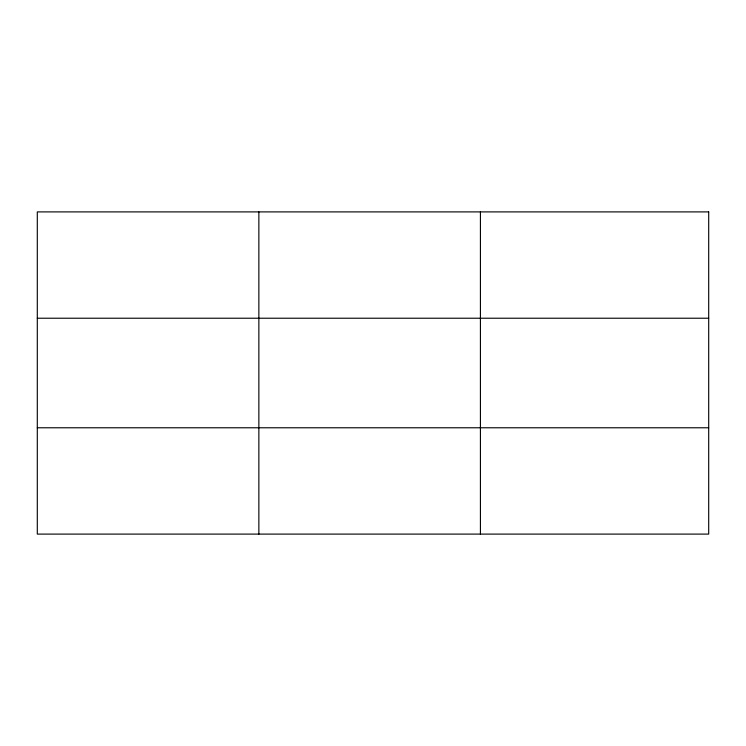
<?xml version="1.0" encoding="UTF-8"?>
<svg xmlns="http://www.w3.org/2000/svg" width="746" height="746" viewBox="0 0 746 746"><rect width="100%" height="100%" fill="white"/><g stroke="black" fill="none" stroke-linecap="round" stroke-linejoin="round"><path stroke-width="1.12" d="M258.862 211.901L258.862 534.099M480.424 211.901L480.424 534.099M37.3 318.225L708.7 318.225M37.3 427.775L708.7 427.775M708.7 211.901L708.7 534.099L37.3 534.099L37.3 211.901L708.7 211.901"/></g></svg>
